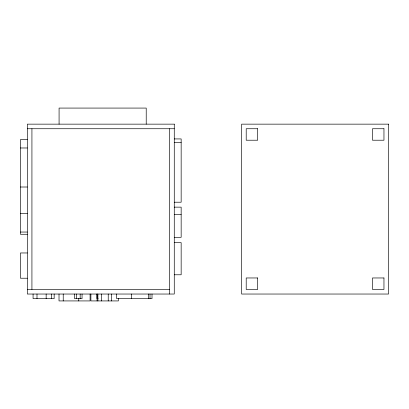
<?xml version="1.0" encoding="UTF-8"?>
<svg xmlns="http://www.w3.org/2000/svg" width="409" height="409" viewBox="0 0 409 409"><rect width="100%" height="100%" fill="white"/><g stroke="black" fill="none" stroke-linecap="round" stroke-linejoin="round"><path stroke-width="0.61" d="M27.337 128.738L174.27 128.738M174.27 138.927L181.156 138.927L181.156 202.215L174.27 202.215M27.337 139.576L20.45 139.576L20.45 234.27L27.337 234.27M174.27 142.521L181.156 142.521M20.45 147.981L27.337 147.981M20.45 187.01L27.337 187.01M174.27 207.143L181.156 207.143L181.156 237.327L174.27 237.327M20.45 213.682L27.337 213.682M174.27 214.372L181.156 214.372M20.45 232.046L27.337 232.046M174.27 242.644L181.156 242.644L181.156 274.782L174.27 274.782M27.337 252.966L20.45 252.966L20.45 278.222L27.337 278.222M27.337 289.444L169.679 289.444M98.124 298.626L96.928 298.626L96.928 294.035M169.679 128.738L169.679 294.035M152.01 294.035L152.01 298.626L116.631 298.626L116.631 294.035M150.021 294.035L150.021 298.626M148.303 294.035L148.303 298.626M146.218 124.147L146.218 108.073L59.08 108.073L59.08 124.147M131.606 294.035L131.606 298.626M118.39 298.422L118.39 300.927L90.89 300.927L90.89 294.035M111.672 294.035L111.672 300.927M108.232 294.035L108.232 300.927M101.34 294.035L101.34 300.927M97.899 294.035L97.899 300.927M97.071 294.035L97.071 300.927M90.087 294.035L90.087 300.927L59.014 300.927L59.014 294.035M82.051 294.035L82.051 298.626L74.55 298.626L74.55 294.035M80.174 294.035L80.174 298.626M78.763 298.422L78.763 300.927M76.427 294.035L76.427 298.626M63.226 294.035L63.226 300.927M54.157 294.035L54.157 298.626L33.073 298.626L33.073 294.035M51.376 294.035L51.376 298.626M46.151 294.035L46.151 298.626M36.999 294.035L36.999 298.626M31.928 128.738L31.928 289.444M174.27 124.147L27.337 124.147L27.337 294.035L174.27 294.035L174.27 124.147M388.55 124.147L241.617 124.147L241.617 294.035L388.55 294.035L388.55 124.147M257.69 128.738L246.208 128.738L246.208 140.215L257.69 140.215L257.69 128.738M383.959 128.738L372.481 128.738L372.481 140.215L383.959 140.215L383.959 128.738M257.69 277.967L246.208 277.967L246.208 289.444L257.69 289.444L257.69 277.967M383.959 277.967L372.481 277.967L372.481 289.444L383.959 289.444L383.959 277.967"/></g></svg>
